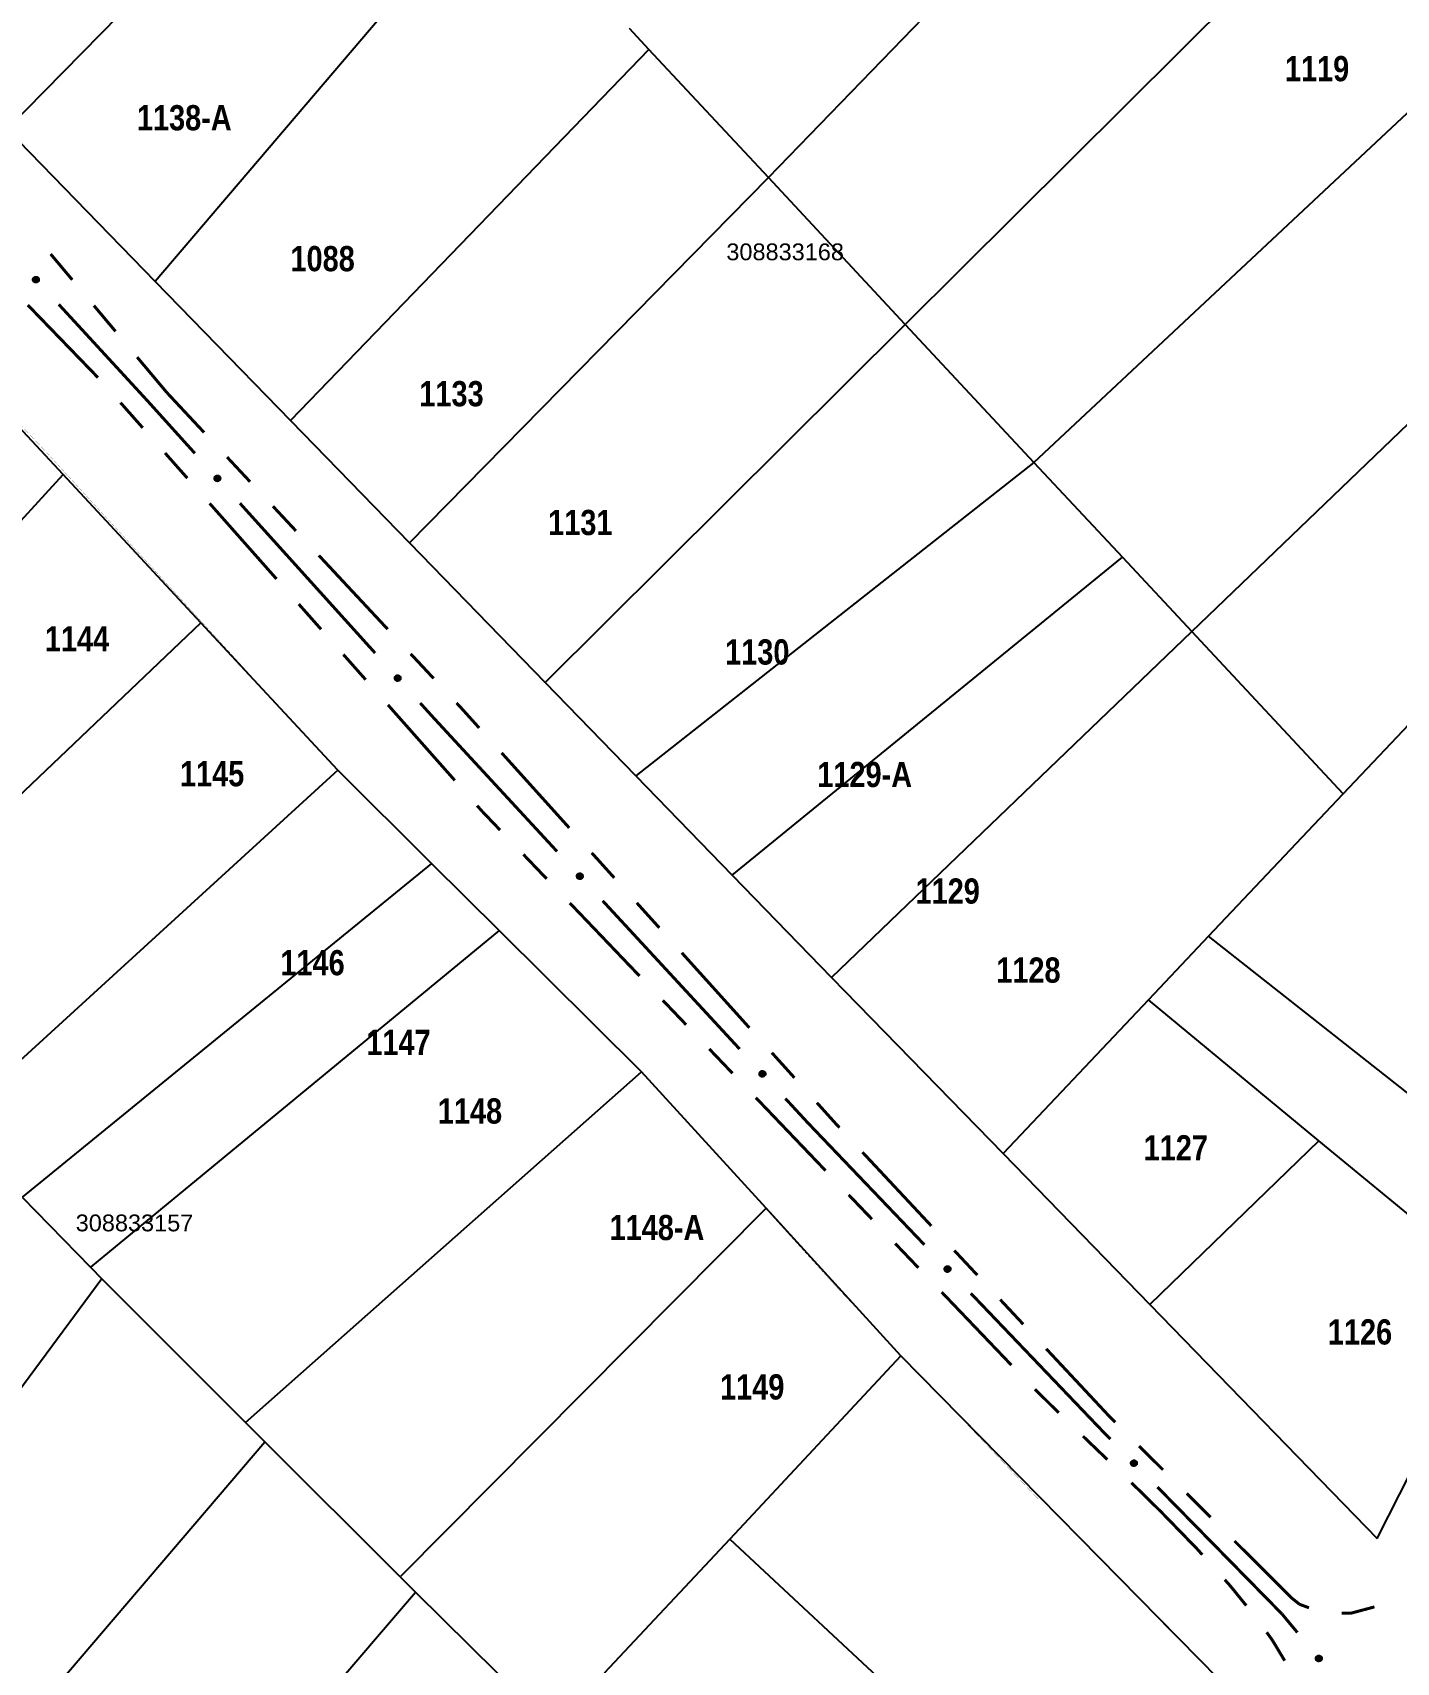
# Model space of a CAD drawing. Extents: x 201549 to 203722, y 4857623 to 4859778.
# Drawn here: x 202627.1 to 202708.2, y 4859330 to 4859427 of the extents above; entities that cross this region are included whole.
import ezdxf
from ezdxf.enums import TextEntityAlignment as Align

# ---------------------------------------------------------------- set-up
doc = ezdxf.new("R2010")
doc.units = 0
doc.header["$LTSCALE"] = 1.5
doc.header["$MEASUREMENT"] = 0
for name, color, linetype in [('CD-MALHA-LOTES', 40, 'CONTINUOUS'), ('CD_TXT_QUADRA', 1, 'CONTINUOUS'), ('RU-QUADRAS', 6, 'CONTINUOUS'), ('SV-EIXO-RUA-N-PAV', 6, 'CONTINUOUS'), ('SV-RUA-NAO-PAV-S-GUIA-C-GUIA', 7, 'CONTINUOUS'), ('Th_NmrPort', 1, 'CONTINUOUS')]:
    doc.layers.add(name, color=color, linetype=linetype)
doc.styles.add('MONOTXT', font='ARIAL.TTF', dxfattribs={"height": 0.2})
doc.styles.get("Standard").update_dxf_attribs({"font": 'swisscbo.ttf'})

msp = doc.modelspace()

# ---------------------------------------------------------------- linework, layer by layer
at = {"layer": 'CD-MALHA-LOTES', "linetype": 'Continuous'}
for p, q in [((202647.58, 4859443.6), (202625.63, 4859421.21)), ((202670.88, 4859418.34), (202694.87, 4859443.14)), ((202654.65, 4859435.9), (202634.43, 4859412.16)), ((202703.29, 4859433.75), (202679.02, 4859409.6)), ((202663.77, 4859425.96), (202662.63, 4859427.2)), ((202663.77, 4859425.96), (202642.47, 4859403.89)), ((202670.88, 4859418.34), (202663.77, 4859425.96)), ((202686.67, 4859401.4), (202711.47, 4859424.63)), ((202625.63, 4859421.21), (202634.43, 4859412.16)), ((202649.54, 4859396.61), (202670.88, 4859418.34)), ((202679.02, 4859409.6), (202670.88, 4859418.34)), ((202696.05, 4859391.35), (202722.6, 4859416.86)), ((202634.43, 4859412.16), (202642.47, 4859403.89)), ((202657.61, 4859388.31), (202679.02, 4859409.6)), ((202679.02, 4859409.6), (202686.67, 4859401.4)), ((202705.05, 4859381.69), (202730.26, 4859408.38)), ((202628.95, 4859400.67), (202622.76, 4859407.33)), ((202642.47, 4859403.89), (202649.54, 4859396.61)), ((202686.67, 4859401.4), (202663, 4859382.76)), ((202686.67, 4859401.4), (202691.93, 4859395.77)), ((202607.64, 4859377.41), (202628.95, 4859400.67)), ((202637.13, 4859391.85), (202628.95, 4859400.67)), ((202649.54, 4859396.61), (202657.61, 4859388.31)), ((202668.73, 4859376.86), (202691.93, 4859395.77)), ((202691.93, 4859395.77), (202696.05, 4859391.35)), ((202637.13, 4859391.85), (202614.39, 4859370.19)), ((202645.28, 4859383.09), (202637.13, 4859391.85)), ((202674.64, 4859370.77), (202696.05, 4859391.35)), ((202705.05, 4859381.69), (202696.05, 4859391.35)), ((202663, 4859382.76), (202657.61, 4859388.31)), ((202645.28, 4859383.09), (202622.27, 4859362.08)), ((202650.86, 4859377.55), (202645.28, 4859383.09)), ((202663, 4859382.76), (202668.73, 4859376.86)), ((202697.05, 4859373.23), (202705.05, 4859381.69)), ((202650.86, 4859377.55), (202626.52, 4859357.7)), ((202654.88, 4859373.56), (202650.86, 4859377.55)), ((202668.73, 4859376.86), (202674.64, 4859370.77)), ((202654.88, 4859373.56), (202630.57, 4859353.53)), ((202663.34, 4859365.16), (202654.88, 4859373.56)), ((202697.05, 4859373.23), (202693.47, 4859369.43)), ((202717.17, 4859357.35), (202697.05, 4859373.23)), ((202674.64, 4859370.77), (202684.83, 4859360.29)), ((202693.47, 4859369.43), (202684.83, 4859360.29)), ((202703.61, 4859361.06), (202693.47, 4859369.43)), ((202639.79, 4859344.31), (202663.34, 4859365.16)), ((202670.74, 4859357.04), (202663.34, 4859365.16)), ((202684.83, 4859360.29), (202693.55, 4859351.32)), ((202703.61, 4859361.06), (202693.55, 4859351.32)), ((202714.49, 4859352.07), (202703.61, 4859361.06)), ((202626.52, 4859357.7), (202630.57, 4859353.53)), ((202670.74, 4859357.04), (202648.99, 4859335.12)), ((202678.76, 4859348.26), (202670.74, 4859357.04)), ((202630.57, 4859353.53), (202631.25, 4859352.84)), ((202631.25, 4859352.84), (202613.55, 4859328.9)), ((202631.25, 4859352.84), (202639.79, 4859344.31)), ((202707.07, 4859337.4), (202714.49, 4859352.07)), ((202693.55, 4859351.32), (202707.07, 4859337.4)), ((202678.76, 4859348.26), (202668.58, 4859337.37)), ((202699.28, 4859327.39), (202678.76, 4859348.26)), ((202640.95, 4859343.15), (202639.79, 4859344.31)), ((202621.34, 4859320.18), (202640.95, 4859343.15)), ((202648.99, 4859335.12), (202640.95, 4859343.15)), ((202668.58, 4859337.37), (202661.11, 4859329.4)), ((202668.58, 4859337.37), (202692.66, 4859314.93)), ((202648.99, 4859335.12), (202649.9, 4859334.22)), ((202629.8, 4859310.71), (202649.9, 4859334.22)), ((202649.9, 4859334.22), (202658.08, 4859326.15))]:
    msp.add_line(p, q, dxfattribs=at)
at = {"layer": 'RU-QUADRAS', "linetype": 'Continuous'}
for points in [[(202597.42, 4859450.25, 0.01, 0.01, 0), (202614.49, 4859479.76, 0.01, 0.01, 0), (202633.37, 4859509.04, 0.01, 0.01, 0), (202664.16, 4859477.78, 0.01, 0.01, 0), (202665.69, 4859479.06, 0.01, 0.01, 0), (202670.97, 4859472.75, 0.01, 0.01, 0), (202669.68, 4859471.25, 0.01, 0.01, 0), (202711.47, 4859424.63, 0.01, 0.01, 0), (202713.7, 4859426.72, 0.01, 0.01, 0), (202740.67, 4859396.85, 0.01, 0.01, 0), (202717.17, 4859357.35, 0.01, 0.01, 0), (202707.07, 4859337.4, 0.01, 0.01, 0)], [(202561.38, 4859387.4, 0.01, 0.01, 0), (202588.62, 4859434.5, 0.01, 0.01, 0), (202592.91, 4859438.6, 0.01, 0.01, -0.01129857), (202645.13, 4859383.24, 0.01, 0.01, 0), (202663.34, 4859365.16, 0.01, 0.01, 0.018654246), (202699.28, 4859327.39, 0.01, 0.01, -0.026594663), (202666.45, 4859269.75, 0.01, 0.01, 0), (202638.24, 4859301.61, 0.01, 0.01, 0), (202636.98, 4859300.15, 0.01, 0.01, 0), (202633.62, 4859303.88, 0.01, 0.01, 0), (202634.74, 4859305.18, 0.01, 0.01, 0), (202605.27, 4859338.17, 0.01, 0.01, 0), (202606.29, 4859339.75, 0.01, 0.01, 0)], [(202520.07, 4859317.59, 0.01, 0.01, 0), (202528.45, 4859326.83, 0.01, 0.01, 0), (202553.18, 4859369.07, 0.01, 0.01, -0.006245455), (202659.68, 4859256.08, 0.01, 0.01, 0), (202644.76, 4859232.94, 0.01, 0.01, 0), (202641.02, 4859224.22, 0.01, 0.01, 0), (202629.65, 4859204.84, 0.01, 0.01, -0.009715251), (202584.4, 4859251.71, 0.01, 0.01, 0)]]:
    msp.add_lwpolyline(points, format="xyseb", close=True, dxfattribs=at)
at = {"layer": 'SV-EIXO-RUA-N-PAV'}
for points in [[(202627.353017, 4859412.089432), (202627.304127, 4859412.090783), (202627.262385, 4859412.101942), (202627.230249, 4859412.121269), (202627.206304, 4859412.145753), (202627.184629, 4859412.17356), (202627.168961, 4859412.206417), (202627.15965, 4859412.246737), (202627.160661, 4859412.295789), (202627.174902, 4859412.337799), (202627.192165, 4859412.370318), (202627.216258, 4859412.396756), (202627.243624, 4859412.41736), (202627.278292, 4859412.432506), (202627.319243, 4859412.441544), (202627.368543, 4859412.439333), (202627.409391, 4859412.428113), (202627.439984, 4859412.408602), (202627.466409, 4859412.384213), (202627.488198, 4859412.355559), (202627.503391, 4859412.323217), (202627.512417, 4859412.281969), (202627.50959, 4859412.233339), (202627.498864, 4859412.19247), (202627.479788, 4859412.161612), (202627.455191, 4859412.136136), (202627.427565, 4859412.114057), (202627.395192, 4859412.096932), (202627.353017, 4859412.089432)], [(202638.138477, 4859400.272729), (202638.089603, 4859400.274549), (202638.04797, 4859400.286107), (202638.01602, 4859400.305742), (202637.992311, 4859400.330454), (202637.970904, 4859400.358467), (202637.955551, 4859400.391473), (202637.946626, 4859400.43188), (202637.948108, 4859400.48092), (202637.962751, 4859400.522791), (202637.980324, 4859400.555144), (202638.004669, 4859400.58135), (202638.032232, 4859400.601691), (202638.067043, 4859400.616504), (202638.10808, 4859400.625148), (202638.157356, 4859400.622466), (202638.198094, 4859400.610854), (202638.228499, 4859400.591052), (202638.254689, 4859400.56641), (202638.276202, 4859400.537549), (202638.291085, 4859400.505063), (202638.299715, 4859400.46373), (202638.296422, 4859400.415129), (202638.285306, 4859400.374365), (202638.265935, 4859400.343691), (202638.241095, 4859400.318452), (202638.213258, 4859400.296639), (202638.180723, 4859400.279825), (202638.138477, 4859400.272729)], [(202648.856174, 4859388.392873), (202648.807299, 4859388.394693), (202648.765666, 4859388.406251), (202648.733716, 4859388.425885), (202648.710008, 4859388.450598), (202648.6886, 4859388.478611), (202648.673248, 4859388.511617), (202648.664323, 4859388.552023), (202648.665804, 4859388.601064), (202648.680447, 4859388.642935), (202648.698021, 4859388.675288), (202648.722366, 4859388.701494), (202648.749928, 4859388.721834), (202648.784739, 4859388.736648), (202648.825776, 4859388.745292), (202648.875052, 4859388.742609), (202648.915791, 4859388.730998), (202648.946195, 4859388.711195), (202648.972386, 4859388.686554), (202648.993898, 4859388.657692), (202649.008782, 4859388.625207), (202649.017411, 4859388.583873), (202649.014119, 4859388.535273), (202649.003002, 4859388.494509), (202648.983631, 4859388.463835), (202648.958791, 4859388.438596), (202648.930955, 4859388.416783), (202648.898419, 4859388.399969), (202648.856174, 4859388.392873)], [(202659.687735, 4859376.615211), (202659.638843, 4859376.616456), (202659.597076, 4859376.627524), (202659.564898, 4859376.646782), (202659.540901, 4859376.671213), (202659.519165, 4859376.698973), (202659.503426, 4859376.731796), (202659.494026, 4859376.772095), (202659.494931, 4859376.82115), (202659.509081, 4859376.86319), (202659.526273, 4859376.895747), (202659.550308, 4859376.922237), (202659.577629, 4859376.942901), (202659.612264, 4859376.958122), (202659.653196, 4859376.967249), (202659.702501, 4859376.965145), (202659.743373, 4859376.954014), (202659.774008, 4859376.93457), (202659.800486, 4859376.910238), (202659.822337, 4859376.881631), (202659.837601, 4859376.849323), (202659.846716, 4859376.808094), (202659.843995, 4859376.759458), (202659.833358, 4859376.718566), (202659.81435, 4859376.687666), (202659.789808, 4859376.662137), (202659.76223, 4859376.639998), (202659.729894, 4859376.622803), (202659.687735, 4859376.615211)], [(202670.544353, 4859364.862175), (202670.49546, 4859364.86342), (202670.453694, 4859364.874488), (202670.421516, 4859364.893746), (202670.397518, 4859364.918177), (202670.375783, 4859364.945937), (202670.360043, 4859364.97876), (202670.350644, 4859365.019059), (202670.351549, 4859365.068114), (202670.365699, 4859365.110154), (202670.382891, 4859365.142711), (202670.406926, 4859365.169202), (202670.434247, 4859365.189865), (202670.468882, 4859365.205086), (202670.509814, 4859365.214213), (202670.559119, 4859365.212109), (202670.599991, 4859365.200978), (202670.630626, 4859365.181534), (202670.657104, 4859365.157202), (202670.678955, 4859365.128595), (202670.694219, 4859365.096287), (202670.703334, 4859365.055058), (202670.700613, 4859365.006422), (202670.689976, 4859364.96553), (202670.670967, 4859364.93463), (202670.646425, 4859364.909101), (202670.618848, 4859364.886962), (202670.586512, 4859364.869767), (202670.544353, 4859364.862175)], [(202681.55238, 4859353.248838), (202681.503473, 4859353.249256), (202681.461526, 4859353.259617), (202681.429027, 4859353.278327), (202681.40462, 4859353.30235), (202681.382418, 4859353.329739), (202681.366126, 4859353.362291), (202681.356047, 4859353.402425), (202681.356122, 4859353.451488), (202681.36956, 4859353.493761), (202681.386199, 4859353.526604), (202681.409783, 4859353.553497), (202681.436751, 4859353.574619), (202681.471124, 4859353.590424), (202681.511896, 4859353.600241), (202681.561229, 4859353.598971), (202681.602283, 4859353.588532), (202681.633242, 4859353.569609), (202681.660128, 4859353.545728), (202681.682459, 4859353.517495), (202681.698267, 4859353.485449), (202681.708078, 4859353.44438), (202681.706179, 4859353.395705), (202681.696235, 4859353.35464), (202681.677752, 4859353.323423), (202681.653645, 4859353.297482), (202681.626445, 4859353.27488), (202681.594405, 4859353.257141), (202681.55238, 4859353.248838)], [(202692.633184, 4859341.705185), (202692.584276, 4859341.704958), (202692.542196, 4859341.714763), (202692.509453, 4859341.733044), (202692.484731, 4859341.756742), (202692.462169, 4859341.783835), (202692.445449, 4859341.816169), (202692.434841, 4859341.856167), (202692.434269, 4859341.905227), (202692.447147, 4859341.947674), (202692.463352, 4859341.980734), (202692.486579, 4859342.007935), (202692.513265, 4859342.029412), (202692.547427, 4859342.045669), (202692.588065, 4859342.056023), (202692.637411, 4859342.055405), (202692.678599, 4859342.045508), (202692.709806, 4859342.026995), (202692.737005, 4859342.003471), (202692.759706, 4859341.975535), (202692.775936, 4859341.943701), (202692.786288, 4859341.902765), (202692.785032, 4859341.854069), (202692.775631, 4859341.812876), (202692.757561, 4859341.781418), (202692.733798, 4859341.755162), (202692.706899, 4859341.732203), (202692.675096, 4859341.714042), (202692.633184, 4859341.705185)], [(202703.613066, 4859330.092802), (202703.564307, 4859330.096616), (202703.52318, 4859330.109865), (202703.49206, 4859330.130788), (202703.46938, 4859330.156447), (202703.449134, 4859330.185312), (202703.435143, 4859330.218917), (202703.427875, 4859330.259654), (202703.431358, 4859330.308594), (202703.4477, 4859330.349832), (202703.46658, 4859330.38144), (202703.491975, 4859330.40663), (202703.520345, 4859330.425827), (202703.555732, 4859330.439207), (202703.597088, 4859330.446168), (202703.646213, 4859330.441475), (202703.686443, 4859330.42821), (202703.716013, 4859330.407181), (202703.741176, 4859330.381491), (202703.761492, 4859330.351775), (202703.775036, 4859330.318708), (202703.78197, 4859330.277057), (202703.776695, 4859330.228632), (202703.763923, 4859330.188356), (202703.743316, 4859330.158498), (202703.717465, 4859330.134295), (202703.688761, 4859330.113637), (202703.655566, 4859330.098166), (202703.613066, 4859330.092802)]]:
    msp.add_lwpolyline(points, close=True, dxfattribs=at)
for points in [[(202627.353017, 4859412.089432), (202627.15965, 4859412.246737)], [(202627.395192, 4859412.096932), (202627.160661, 4859412.295789)], [(202627.374859, 4859412.095018), (202627.163926, 4859412.269942)], [(202627.304127, 4859412.090783), (202627.168961, 4859412.206417)], [(202627.326416, 4859412.09125), (202627.169622, 4859412.221419)], [(202627.408281, 4859412.109072), (202627.17056, 4859412.313122)], [(202627.427565, 4859412.114057), (202627.174902, 4859412.337799)], [(202627.280304, 4859412.097042), (202627.183514, 4859412.184141)], [(202627.262385, 4859412.101942), (202627.184629, 4859412.17356)], [(202627.438008, 4859412.127143), (202627.185589, 4859412.34919)], [(202627.455191, 4859412.136136), (202627.192165, 4859412.370318)], [(202627.466049, 4859412.151078), (202627.207325, 4859412.384012)], [(202627.479788, 4859412.161612), (202627.216258, 4859412.396756)], [(202627.487543, 4859412.180116), (202627.232353, 4859412.405176)], [(202627.498864, 4859412.19247), (202627.243624, 4859412.41736)], [(202627.503495, 4859412.21518), (202627.264931, 4859412.422162)], [(202627.50959, 4859412.233339), (202627.278292, 4859412.432506)], [(202627.507278, 4859412.259444), (202627.301205, 4859412.435131)], [(202627.512417, 4859412.281969), (202627.319243, 4859412.441544)], [(202627.502425, 4859412.305036), (202627.349487, 4859412.435043)], [(202627.503391, 4859412.323217), (202627.368543, 4859412.439333)], [(202627.492389, 4859412.342152), (202627.39367, 4859412.429332)], [(202627.488198, 4859412.355559), (202627.409391, 4859412.428113)], [(202638.138477, 4859400.272729), (202637.946626, 4859400.43188)], [(202638.180723, 4859400.279825), (202637.948108, 4859400.48092)], [(202638.160372, 4859400.278106), (202637.951125, 4859400.455043)], [(202638.089603, 4859400.274549), (202637.955551, 4859400.391473)], [(202638.111895, 4859400.274802), (202637.956356, 4859400.406467)], [(202638.193927, 4859400.291839), (202637.958173, 4859400.498157)], [(202638.213258, 4859400.296639), (202637.962751, 4859400.522791)], [(202638.065841, 4859400.281035), (202637.96989, 4859400.369058)], [(202638.04797, 4859400.286107), (202637.970904, 4859400.358467)], [(202638.223826, 4859400.309624), (202637.973546, 4859400.53408)], [(202638.241095, 4859400.318452), (202637.980324, 4859400.555144)], [(202638.252095, 4859400.33329), (202637.995615, 4859400.568692)], [(202638.265935, 4859400.343691), (202638.004669, 4859400.58135)], [(202638.273867, 4859400.36212), (202638.020844, 4859400.589615)], [(202638.285306, 4859400.374365), (202638.032232, 4859400.601691)], [(202638.290154, 4859400.39703), (202638.053584, 4859400.606288)], [(202638.296422, 4859400.415129), (202638.067043, 4859400.616504)], [(202638.294361, 4859400.441256), (202638.089981, 4859400.618909)], [(202638.299715, 4859400.46373), (202638.10808, 4859400.625148)], [(202638.289945, 4859400.486891), (202638.138259, 4859400.618358)], [(202638.291085, 4859400.505063), (202638.157356, 4859400.622466)], [(202638.280265, 4859400.524102), (202638.182386, 4859400.612224)], [(202638.276202, 4859400.537549), (202638.198094, 4859400.610854)], [(202648.856174, 4859388.392873), (202648.664323, 4859388.552023)], [(202648.898419, 4859388.399969), (202648.665804, 4859388.601064)], [(202648.878069, 4859388.39825), (202648.668821, 4859388.575187)], [(202648.807299, 4859388.394693), (202648.673248, 4859388.511617)], [(202648.829592, 4859388.394946), (202648.674052, 4859388.526611)], [(202648.911623, 4859388.411982), (202648.675869, 4859388.618301)], [(202648.930955, 4859388.416783), (202648.680447, 4859388.642935)], [(202648.783538, 4859388.401179), (202648.687586, 4859388.489202)], [(202648.765666, 4859388.406251), (202648.6886, 4859388.478611)], [(202648.941522, 4859388.429768), (202648.691242, 4859388.654223)], [(202648.958791, 4859388.438596), (202648.698021, 4859388.675288)], [(202648.969791, 4859388.453433), (202648.713311, 4859388.688835)], [(202648.983631, 4859388.463835), (202648.722366, 4859388.701494)], [(202648.991563, 4859388.482264), (202648.738541, 4859388.709759)], [(202649.003002, 4859388.494509), (202648.749928, 4859388.721834)], [(202649.00785, 4859388.517173), (202648.771281, 4859388.726432)], [(202649.014119, 4859388.535273), (202648.784739, 4859388.736648)], [(202649.012057, 4859388.561399), (202648.807677, 4859388.739052)], [(202649.017411, 4859388.583873), (202648.825776, 4859388.745292)], [(202649.007641, 4859388.607035), (202648.855956, 4859388.738502)], [(202649.008782, 4859388.625207), (202648.875052, 4859388.742609)], [(202648.997961, 4859388.644246), (202648.900082, 4859388.732368)], [(202648.993898, 4859388.657692), (202648.915791, 4859388.730998)], [(202659.687735, 4859376.615211), (202659.494026, 4859376.772095)], [(202659.729894, 4859376.622803), (202659.494931, 4859376.82115)], [(202659.709565, 4859376.620845), (202659.498252, 4859376.79531)], [(202659.742956, 4859376.634971), (202659.504793, 4859376.838504)], [(202659.76223, 4859376.639998), (202659.509081, 4859376.86319)], [(202659.772644, 4859376.653106), (202659.519743, 4859376.874604)], [(202659.789808, 4859376.662137), (202659.526273, 4859376.895747)], [(202659.800633, 4859376.677103), (202659.541403, 4859376.909474)], [(202659.81435, 4859376.687666), (202659.550308, 4859376.922237)], [(202659.822064, 4859376.706187), (202659.566385, 4859376.930692)], [(202659.833358, 4859376.718566), (202659.577629, 4859376.942901)], [(202659.83794, 4859376.741286), (202659.598927, 4859376.947749)], [(202659.843995, 4859376.759458), (202659.612264, 4859376.958122)], [(202659.841626, 4859376.785558), (202659.635172, 4859376.960796)], [(202659.846716, 4859376.808094), (202659.653196, 4859376.967249)], [(202659.836674, 4859376.831139), (202659.683454, 4859376.960813)], [(202659.837601, 4859376.849323), (202659.702501, 4859376.965145)], [(202659.826558, 4859376.868234), (202659.72765, 4859376.955199)], [(202659.822337, 4859376.881631), (202659.743373, 4859376.954014)], [(202659.638843, 4859376.616456), (202659.503426, 4859376.731796)], [(202659.661131, 4859376.616972), (202659.504054, 4859376.746799)], [(202659.615006, 4859376.622663), (202659.518027, 4859376.709551)], [(202659.597076, 4859376.627524), (202659.519165, 4859376.698973)], [(202670.646425, 4859364.909101), (202670.382891, 4859365.142711)], [(202670.657251, 4859364.924067), (202670.398021, 4859365.156438)], [(202670.670967, 4859364.93463), (202670.406926, 4859365.169202)], [(202670.678682, 4859364.953152), (202670.423003, 4859365.177657)], [(202670.689976, 4859364.96553), (202670.434247, 4859365.189865)], [(202670.694558, 4859364.98825), (202670.455544, 4859365.194713)], [(202670.700613, 4859365.006422), (202670.468882, 4859365.205086)], [(202670.698244, 4859365.032523), (202670.49179, 4859365.20776)], [(202670.703334, 4859365.055058), (202670.509814, 4859365.214213)], [(202670.693292, 4859365.078103), (202670.540071, 4859365.207777)], [(202670.694219, 4859365.096287), (202670.559119, 4859365.212109)], [(202670.683175, 4859365.115198), (202670.584267, 4859365.202163)], [(202670.678955, 4859365.128595), (202670.599991, 4859365.200978)], [(202670.544353, 4859364.862175), (202670.350644, 4859365.019059)], [(202670.586512, 4859364.869767), (202670.351549, 4859365.068114)], [(202670.566183, 4859364.867809), (202670.35487, 4859365.042274)], [(202670.49546, 4859364.86342), (202670.360043, 4859364.97876)], [(202670.517748, 4859364.863936), (202670.360671, 4859364.993763)], [(202670.599574, 4859364.881935), (202670.36141, 4859365.085468)], [(202670.618848, 4859364.886962), (202670.365699, 4859365.110154)], [(202670.471624, 4859364.869627), (202670.374645, 4859364.956515)], [(202670.453694, 4859364.874488), (202670.375783, 4859364.945937)], [(202670.629262, 4859364.900071), (202670.37636, 4859365.121569)], [(202681.626445, 4859353.27488), (202681.36956, 4859353.493761)], [(202681.636636, 4859353.288163), (202681.380027, 4859353.505354)], [(202681.653645, 4859353.297482), (202681.386199, 4859353.526604)], [(202681.664215, 4859353.312629), (202681.401095, 4859353.540585)], [(202681.677752, 4859353.323423), (202681.409783, 4859353.553497)], [(202681.685152, 4859353.342072), (202681.425714, 4859353.562223)], [(202681.696235, 4859353.35464), (202681.436751, 4859353.574619)], [(202681.700432, 4859353.377433), (202681.457963, 4859353.579827)], [(202681.706179, 4859353.395705), (202681.471124, 4859353.590424)], [(202681.70337, 4859353.421762), (202681.493983, 4859353.593485)], [(202681.708078, 4859353.44438), (202681.511896, 4859353.600241)], [(202681.697648, 4859353.467252), (202681.542257, 4859353.594318)], [(202681.698267, 4859353.485449), (202681.561229, 4859353.598971)], [(202681.686906, 4859353.504171), (202681.586542, 4859353.589451)], [(202681.682459, 4859353.517495), (202681.602283, 4859353.588532)], [(202681.55238, 4859353.248838), (202681.356047, 4859353.402425)], [(202681.594405, 4859353.257141), (202681.356122, 4859353.451488)], [(202681.574112, 4859353.25484), (202681.35988, 4859353.425708)], [(202681.607259, 4859353.269528), (202681.365689, 4859353.469006)], [(202681.503473, 4859353.249256), (202681.366126, 4859353.362291)], [(202681.525749, 4859353.250148), (202681.3665, 4859353.377302)], [(202681.479536, 4859353.255059), (202681.381101, 4859353.340296)], [(202681.461526, 4859353.259617), (202681.382418, 4859353.329739)], [(202692.675096, 4859341.714042), (202692.434269, 4859341.905227)], [(202692.654835, 4859341.711473), (202692.438366, 4859341.879499)], [(202692.687786, 4859341.726598), (202692.443604, 4859341.92287)], [(202692.706899, 4859341.732203), (202692.447147, 4859341.947674)], [(202692.716914, 4859341.745619), (202692.45746, 4859341.959404)], [(202692.733798, 4859341.755162), (202692.463352, 4859341.980734)], [(202692.744168, 4859341.770447), (202692.478062, 4859341.99491)], [(202692.757561, 4859341.781418), (202692.486579, 4859342.007935)], [(202692.764714, 4859341.800163), (202692.502394, 4859342.016871)], [(202692.775631, 4859341.812876), (202692.513265, 4859342.029412)], [(202692.779526, 4859341.835724), (202692.534407, 4859342.034899)], [(202692.785032, 4859341.854069), (202692.547427, 4859342.045669)], [(202692.781879, 4859341.880087), (202692.570243, 4859342.049031)], [(202692.786288, 4859341.902765), (202692.588065, 4859342.056023)], [(202692.775557, 4859341.925498), (202692.618503, 4859342.050501)], [(202692.775936, 4859341.943701), (202692.637411, 4859342.055405)], [(202692.764328, 4859341.962271), (202692.662848, 4859342.04622)], [(202692.759706, 4859341.975535), (202692.678599, 4859342.045508)], [(202692.633184, 4859341.705185), (202692.434841, 4859341.856167)], [(202692.584276, 4859341.704958), (202692.445449, 4859341.816169)], [(202692.606539, 4859341.706144), (202692.445625, 4859341.831184)], [(202692.560264, 4859341.710444), (202692.460713, 4859341.794374)], [(202692.542196, 4859341.714763), (202692.462169, 4859341.783835)], [(202703.613066, 4859330.092802), (202703.427875, 4859330.259654)], [(202703.655566, 4859330.098166), (202703.431358, 4859330.308594)], [(202703.635162, 4859330.09728), (202703.433316, 4859330.282615)], [(202703.586591, 4859330.095958), (202703.436559, 4859330.233866)], [(202703.66925, 4859330.10963), (202703.442119, 4859330.325405)], [(202703.688761, 4859330.113637), (202703.4477, 4859330.349832)], [(202703.699851, 4859330.126179), (202703.458947, 4859330.36067)], [(202703.717465, 4859330.134295), (202703.46658, 4859330.38144)], [(202703.729062, 4859330.148671), (202703.482411, 4859330.394352)], [(202703.743316, 4859330.158498), (202703.491975, 4859330.40663)], [(202703.751993, 4859330.176588), (202703.508474, 4859330.414227)], [(202703.763923, 4859330.188356), (202703.520345, 4859330.425827)], [(202703.769693, 4859330.210803), (202703.541867, 4859330.429549)], [(202703.776695, 4859330.228632), (202703.555732, 4859330.439207)], [(202703.775703, 4859330.254821), (202703.578749, 4859330.440673)], [(202703.78197, 4859330.277057), (202703.597088, 4859330.446168)], [(202703.773154, 4859330.300598), (202703.626965, 4859330.438151)], [(202703.775036, 4859330.318708), (202703.646213, 4859330.441475)], [(202703.765002, 4859330.338174), (202703.670804, 4859330.430219)], [(202703.761492, 4859330.351775), (202703.686443, 4859330.42821)], [(202703.564307, 4859330.096616), (202703.435143, 4859330.218917)], [(202703.54083, 4859330.104067), (202703.448554, 4859330.195935)], [(202703.52318, 4859330.109865), (202703.449134, 4859330.185312)]]:
    msp.add_lwpolyline(points, dxfattribs=at)
at = {"layer": 'SV-EIXO-RUA-N-PAV', "const_width": 0.18}
for points in [[(202633.977304, 4859405.049449), (202628.690657, 4859410.797628)], [(202634.10483, 4859404.908095), (202633.977304, 4859405.049449)], [(202636.784254, 4859401.938131), (202634.10483, 4859404.908095)], [(202647.50195, 4859390.058275), (202639.463678, 4859398.968167)], [(202650.93831, 4859386.249297), (202650.181374, 4859387.088311)], [(202651.52864, 4859385.610225), (202650.93831, 4859386.249297)], [(202658.314026, 4859378.264577), (202651.52864, 4859385.610225)], [(202669.170644, 4859366.511541), (202661.028181, 4859375.326318)], [(202673.212403, 4859362.136059), (202671.884799, 4859363.573283)], [(202673.242411, 4859362.104656), (202673.212403, 4859362.136059)], [(202680.150989, 4859354.874749), (202673.242411, 4859362.104656)], [(202690.786458, 4859343.744607), (202682.91442, 4859351.982786)], [(202691.210454, 4859343.312457), (202690.786458, 4859343.744607)], [(202701.41263, 4859332.914085), (202694.011817, 4859340.457222)], [(202701.689019, 4859332.581353), (202701.41263, 4859332.914085)], [(202702.327991, 4859331.812123), (202701.689019, 4859332.581353)]]:
    msp.add_lwpolyline(points, dxfattribs=at)
at = {"layer": 'SV-RUA-NAO-PAV-S-GUIA-C-GUIA', "const_width": 0.18}
for points in [[(202629.495597, 4859412.257962), (202628.210583, 4859413.790523)], [(202631.024081, 4859406.442468), (202626.853048, 4859410.755527)], [(202632.065623, 4859409.192842), (202630.78061, 4859410.725402)], [(202635.118512, 4859405.551841), (202633.350637, 4859407.660282)], [(202633.685445, 4859403.456718), (202632.360273, 4859404.954689)], [(202635.28801, 4859405.370157), (202635.118512, 4859405.551841)], [(202637.334492, 4859403.176551), (202635.28801, 4859405.370157)], [(202636.335791, 4859400.460776), (202635.010618, 4859401.958747)], [(202640.063134, 4859400.251741), (202638.698813, 4859401.714146)], [(202641.636482, 4859394.468892), (202637.660964, 4859398.962805)], [(202642.791777, 4859397.326932), (202641.427456, 4859398.789337)], [(202648.249062, 4859391.477313), (202644.156098, 4859395.864527)], [(202644.286827, 4859391.47295), (202642.961655, 4859392.970921)], [(202646.937173, 4859388.477008), (202645.612, 4859389.974979)], [(202650.977705, 4859388.552504), (202649.613384, 4859390.014909)], [(202652.237864, 4859382.485124), (202648.262346, 4859386.979037)], [(202652.601954, 4859386.811485), (202652.342026, 4859387.0901)], [(202653.016219, 4859386.351593), (202652.601954, 4859386.811485)], [(202653.685508, 4859385.60859), (202653.016219, 4859386.351593)], [(202659.039812, 4859379.664566), (202655.024084, 4859384.122584)], [(202653.845462, 4859380.6679), (202653.563037, 4859380.987153)], [(202654.241798, 4859380.253038), (202653.845462, 4859380.6679)], [(202654.932576, 4859379.529972), (202654.241798, 4859380.253038)], [(202657.695689, 4859376.637704), (202656.314133, 4859378.083838)], [(202661.716964, 4859376.692554), (202660.378388, 4859378.17856)], [(202663.221914, 4859370.85317), (202659.077245, 4859375.191571)], [(202664.394116, 4859373.720542), (202663.05554, 4859375.206548)], [(202669.748421, 4859367.776517), (202665.732692, 4859372.234536)], [(202665.985026, 4859367.960903), (202664.60347, 4859369.407036)], [(202668.748139, 4859365.068636), (202667.366582, 4859366.514769)], [(202672.425573, 4859364.804505), (202671.086997, 4859366.290511)], [(202674.274363, 4859359.284101), (202670.129695, 4859363.622502)], [(202674.926906, 4859362.027677), (202673.764149, 4859363.318499)], [(202675.106258, 4859361.835734), (202674.926906, 4859362.027677)], [(202680.568147, 4859355.990414), (202676.47173, 4859360.374404)], [(202677.037476, 4859356.391834), (202675.65592, 4859357.837967)], [(202679.800588, 4859353.499567), (202678.419032, 4859354.9457)], [(202683.299092, 4859353.067754), (202681.93362, 4859354.529084)], [(202685.326813, 4859347.715032), (202681.182145, 4859352.053433)], [(202686.030037, 4859350.145094), (202684.664564, 4859351.606424)], [(202691.190147, 4859344.622739), (202687.395509, 4859348.683764)], [(202686.724059, 4859346.283206), (202686.72362, 4859346.283653)], [(202687.433222, 4859345.579051), (202686.724059, 4859346.283206)], [(202687.78949, 4859345.225299), (202687.433222, 4859345.579051)], [(202688.146134, 4859344.877813), (202687.78949, 4859345.225299)], [(202691.503333, 4859344.310824), (202691.190147, 4859344.622739)], [(202689.947777, 4859343.134651), (202689.582655, 4859343.486277)], [(202690.303698, 4859342.793388), (202689.947777, 4859343.134651)], [(202691.025512, 4859342.1013), (202690.303698, 4859342.793388)], [(202694.337505, 4859341.488154), (202692.920419, 4859342.899489)], [(202693.192964, 4859340.006573), (202692.465438, 4859340.713282)], [(202693.894019, 4859339.31361), (202693.192964, 4859340.006573)], [(202697.171678, 4859338.665483), (202695.754592, 4859340.076818)], [(202694.260547, 4859338.951312), (202693.894019, 4859339.31361)], [(202694.598209, 4859338.603672), (202694.260547, 4859338.951312)], [(202696.350173, 4859336.79993), (202694.598209, 4859338.603672)], [(202702.002922, 4859333.853846), (202698.588764, 4859337.254148)], [(202696.674451, 4859336.438648), (202696.350173, 4859336.79993)], [(202698.352054, 4859334.569613), (202698.010387, 4859334.950268)], [(202698.659461, 4859334.189967), (202698.352054, 4859334.569613)], [(202699.288753, 4859333.412798), (202698.659461, 4859334.189967)], [(202702.143998, 4859333.739751), (202702.002922, 4859333.853846)], [(202702.45041, 4859333.49194), (202702.143998, 4859333.739751)], [(202703.018469, 4859333.281113), (202702.45041, 4859333.49194)], [(202705.945261, 4859333.075283), (202705.491263, 4859332.953269)], [(202706.910992, 4859333.334828), (202705.945261, 4859333.075283)], [(202705.491263, 4859332.953269), (202704.961381, 4859332.956575)], [(202700.869364, 4859331.311572), (202700.503957, 4859331.825527)], [(202701.059335, 4859330.994779), (202700.869364, 4859331.311572)], [(202701.573623, 4859330.137161), (202701.059335, 4859330.994779)]]:
    msp.add_lwpolyline(points, dxfattribs=at)

# ---------------------------------------------------------------- texts
at = {"layer": 'CD_TXT_QUADRA', "color": 7, "linetype": 'Continuous', "style": 'MONOTXT'}
for s, p in [('308833168', (202668.38, 4859413.42)), ('308833157', (202629.7, 4859355.67))]:
    msp.add_text(s, height=1, dxfattribs=at).set_placement(p)
at = {"layer": 'Th_NmrPort', "color": 1}
for s, p in [('1119', (202701.588554, 4859424.817271)), ('1138-A', (202633.338554, 4859421.897271)), ('1088', (202642.468554, 4859413.517271)), ('1133', (202650.128554, 4859405.487271)), ('1131', (202657.788554, 4859397.827271)), ('1144', (202627.868554, 4859390.907271)), ('1130', (202668.308554, 4859390.127271)), ('1145', (202635.898554, 4859382.887271)), ('1129-A', (202673.788554, 4859382.837271)), ('1129', (202679.628554, 4859375.907271)), ('1146', (202641.868554, 4859371.647271)), ('1128', (202684.428554, 4859371.207271)), ('1147', (202646.978554, 4859366.907271)), ('1148', (202651.228554, 4859362.827271)), ('1127', (202693.188554, 4859360.637271)), ('1148-A', (202661.438554, 4859355.897271)), ('1126', (202704.138554, 4859349.687271)), ('1149', (202668.008554, 4859346.417271))]:
    msp.add_text(s, height=1.5, dxfattribs=at).set_placement(p, align=Align.MIDDLE_LEFT)

doc.saveas('drawing.dxf')
